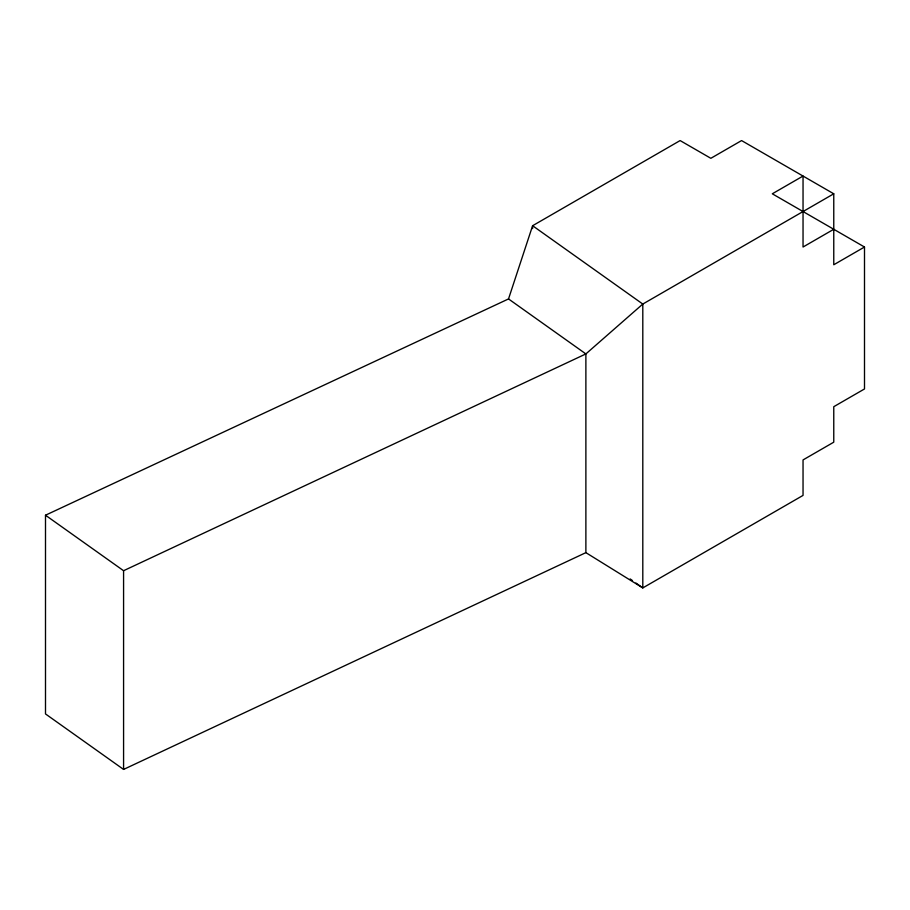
<?xml version="1.0" encoding="UTF-8"?>
<svg xmlns="http://www.w3.org/2000/svg" width="910" height="910" viewBox="0 0 910 910"><rect width="100%" height="100%" fill="white"/><g stroke="black" fill="none" stroke-linecap="round" stroke-linejoin="round"><path stroke-width="1.36" d="M508.519 298.935L532.612 225.725L680.123 140.572L710.846 158.306L741.582 140.572L833.765 193.796L833.765 264.764L864.5 247.019L864.5 388.957L833.765 406.702L833.765 442.18L803.041 459.925L803.041 495.404L642.801 587.917L585.881 552.643L123.578 769.428L45.5 713.929L45.5 515.219L508.519 298.935L585.881 353.922L585.881 552.643M833.765 193.796L642.801 304.054L585.881 353.922L123.578 570.718L45.5 515.219M833.765 229.274L803.041 247.019L803.041 176.051L772.306 193.796L864.5 247.019M630.175 578.942L632.473 580.58M635.919 583.026L642.801 587.917L642.801 304.054L532.612 225.725L532.612 228.569M123.578 570.718L123.578 769.428"/></g></svg>
